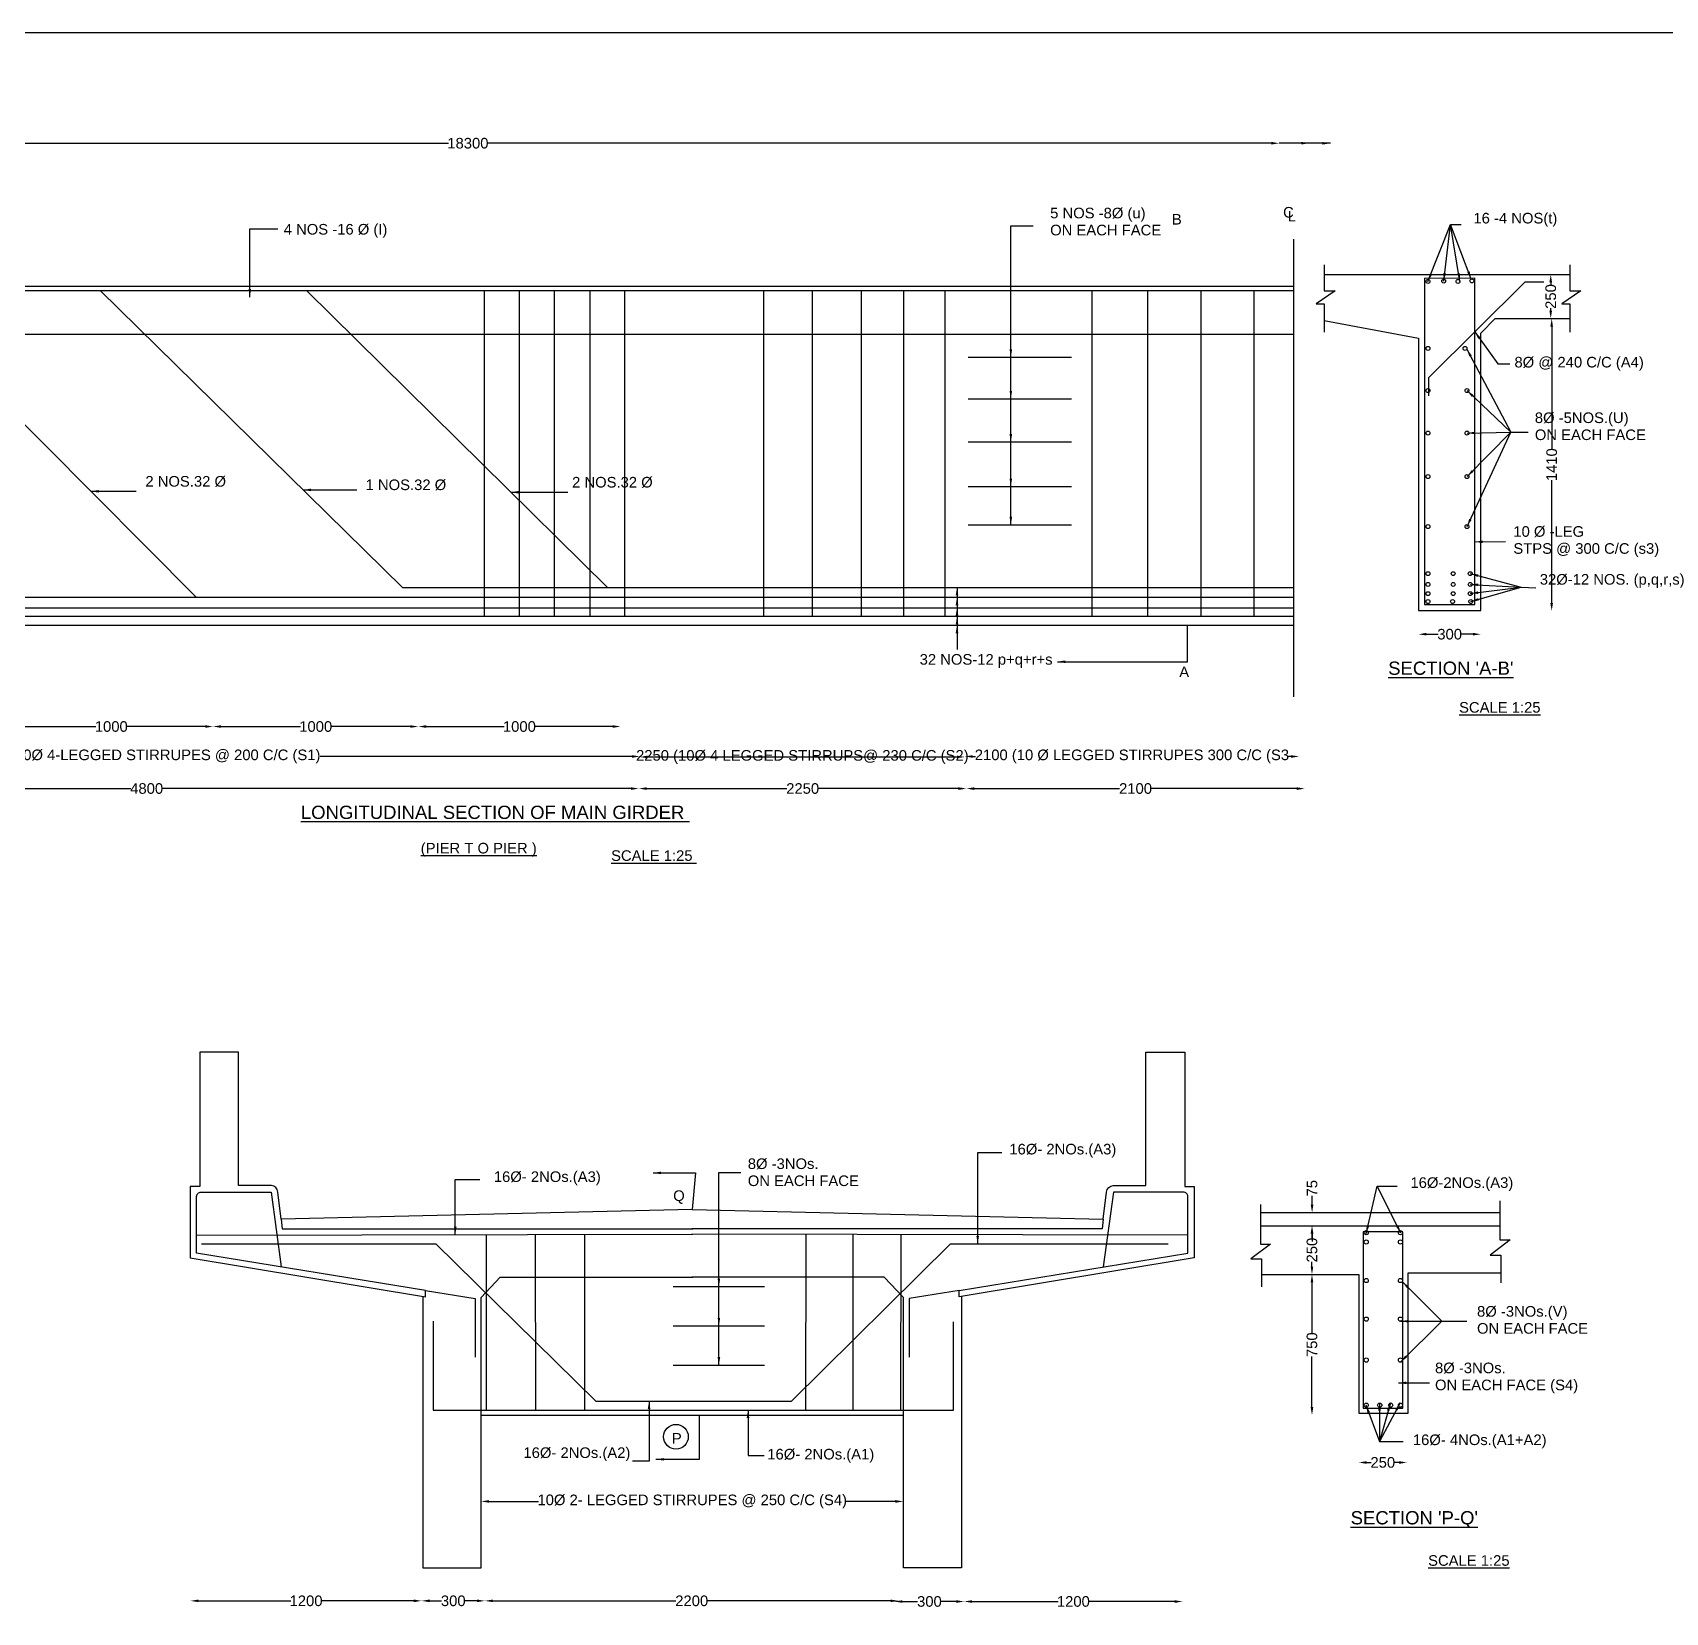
# Model space of a CAD drawing. Header units: millimetres. Extents: x 5124 to 2374999, y 2311 to 44367246.
# Drawn here: x 2351625 to 2367031, y 44352340 to 44367246 of the extents above; entities that cross this region are included whole.
import ezdxf

# ---------------------------------------------------------------- set-up
doc = ezdxf.new("R2010")
doc.units = ezdxf.units.MM
doc.header["$MEASUREMENT"] = 0
doc.layers.add('DRAWING', color=2, linetype='Continuous')
doc.layers.add('TEXT', color=7, linetype='Continuous')
doc.styles.get("Standard").update_dxf_attribs({"font": 'arial.ttf', "height": 100})
doc.dimstyles.get("Standard").update_dxf_attribs({"dimtxt": 100, "dimasz": 75, "dimexe": 0.18, "dimexo": 0.0625, "dimgap": 0.09, "dimtad": 0, "dimdec": 0, "dimzin": 0, "dimdsep": 46, "dimtxsty": 'Standard', "dimcen": 0.09, "dimse1": 1, "dimse2": 1, "dimadec": 0, "dimazin": 0, "dimtfac": 1, "dimtdec": 0, "dimtofl": 0, "dimtmove": 0, "dimatfit": 3, "dimfxl": 1, "dimtolj": 1, "dimtzin": 0, "dimarcsym": 0})

# ---------------------------------------------------------------- blocks, each defined once
blk = doc.blocks.new('*D57')
at = {"layer": 'Defpoints', "color": 0, "transparency": 16777216}
for p in [(2348075, 44366176), (2363388, 44366202), (2363388, 44366176)]:
    blk.add_point(p, dxfattribs=at)
at = {"layer": 'TEXT', "color": 0, "lineweight": -2, "transparency": 16777216}
for p, q in [((2348150, 44366202), (2355548, 44366202)), ((2363313, 44366202), (2355915, 44366202))]:
    blk.add_line(p, q, dxfattribs=at)
at = {"layer": 'TEXT', "color": 0, "transparency": 16777216}
for points in [[(2348150, 44366215), (2348150, 44366190), (2348075, 44366202)], [(2363313, 44366215), (2363313, 44366190), (2363388, 44366202)]]:
    blk.add_solid(points, dxfattribs=at)
at = {"layer": 'TEXT', "color": 0, "transparency": 16777216, "insert": (2355732, 44366202), "char_height": 100, "attachment_point": 5}
blk.add_mtext('\\A1;18300', dxfattribs=at)
blk = doc.blocks.new('*D82')
at = {"layer": 'Defpoints', "color": 0, "transparency": 16777216}
for p in [(2351406, 44360698), (2353328, 44360698), (2353328, 44360698)]:
    blk.add_point(p, dxfattribs=at)
at = {"layer": 'TEXT', "color": 0, "lineweight": -2, "transparency": 16777216}
for p, q in [((2351481, 44360698), (2352222, 44360698)), ((2353253, 44360698), (2352511, 44360698))]:
    blk.add_line(p, q, dxfattribs=at)
at = {"layer": 'TEXT', "color": 0, "transparency": 16777216}
for points in [[(2351481, 44360711), (2351481, 44360686), (2351406, 44360698)], [(2353253, 44360711), (2353253, 44360686), (2353328, 44360698)]]:
    blk.add_solid(points, dxfattribs=at)
at = {"layer": 'TEXT', "color": 0, "transparency": 16777216, "insert": (2352367, 44360698), "char_height": 100, "attachment_point": 5}
blk.add_mtext('\\A1;1000', dxfattribs=at)
blk = doc.blocks.new('*D83')
at = {"layer": 'Defpoints', "color": 0, "transparency": 16777216}
for p in [(2353328, 44360698), (2355264, 44360698), (2355264, 44360698)]:
    blk.add_point(p, dxfattribs=at)
at = {"layer": 'TEXT', "color": 0, "lineweight": -2, "transparency": 16777216}
for p, q in [((2353403, 44360698), (2354151, 44360698)), ((2355189, 44360698), (2354441, 44360698))]:
    blk.add_line(p, q, dxfattribs=at)
at = {"layer": 'TEXT', "color": 0, "transparency": 16777216}
for points in [[(2353403, 44360711), (2353403, 44360686), (2353328, 44360698)], [(2355189, 44360711), (2355189, 44360686), (2355264, 44360698)]]:
    blk.add_solid(points, dxfattribs=at)
at = {"layer": 'TEXT', "color": 0, "transparency": 16777216, "insert": (2354296, 44360698), "char_height": 100, "attachment_point": 5}
blk.add_mtext('\\A1;1000', dxfattribs=at)
blk = doc.blocks.new('*D84')
at = {"layer": 'Defpoints', "color": 0, "transparency": 16777216}
for p in [(2355264, 44360698), (2357172, 44360698), (2357172, 44360698)]:
    blk.add_point(p, dxfattribs=at)
at = {"layer": 'TEXT', "color": 0, "lineweight": -2, "transparency": 16777216}
for p, q in [((2355339, 44360698), (2356073, 44360698)), ((2357097, 44360698), (2356362, 44360698))]:
    blk.add_line(p, q, dxfattribs=at)
at = {"layer": 'TEXT', "color": 0, "transparency": 16777216}
for points in [[(2355339, 44360711), (2355339, 44360686), (2355264, 44360698)], [(2357097, 44360711), (2357097, 44360686), (2357172, 44360698)]]:
    blk.add_solid(points, dxfattribs=at)
at = {"layer": 'TEXT', "color": 0, "transparency": 16777216, "insert": (2356218, 44360698), "char_height": 100, "attachment_point": 5}
blk.add_mtext('\\A1;1000', dxfattribs=at)
blk = doc.blocks.new('*D85')
at = {"layer": 'Defpoints', "color": 0, "transparency": 16777216}
for p in [(2348089, 44360351), (2357354, 44360416), (2357354, 44360351)]:
    blk.add_point(p, dxfattribs=at)
at = {"layer": 'TEXT', "color": 0, "lineweight": -2, "transparency": 16777216}
for p, q in [((2348164, 44360416), (2351105, 44360416)), ((2357279, 44360416), (2354338, 44360416))]:
    blk.add_line(p, q, dxfattribs=at)
at = {"layer": 'TEXT', "color": 0, "transparency": 16777216}
for points in [[(2348164, 44360428), (2348164, 44360403), (2348089, 44360416)], [(2357279, 44360428), (2357279, 44360403), (2357354, 44360416)]]:
    blk.add_solid(points, dxfattribs=at)
at = {"layer": 'TEXT', "color": 0, "transparency": 16777216, "insert": (2352721, 44360416), "char_height": 100, "attachment_point": 5}
blk.add_mtext('\\A1;4800(10Ø 4-LEGGED STIRRUPES @ 200 C/C (S1)', dxfattribs=at)
blk = doc.blocks.new('*D86')
at = {"layer": 'Defpoints', "color": 0, "transparency": 16777216}
for p in [(2357354, 44360416), (2360421, 44360416), (2360421, 44360411)]:
    blk.add_point(p, dxfattribs=at)
at = {"layer": 'TEXT', "color": 0, "lineweight": -2, "transparency": 16777216}
blk.add_line((2357429, 44360411), (2360346, 44360411), dxfattribs=at)
at = {"layer": 'TEXT', "color": 0, "transparency": 16777216}
for points in [[(2357429, 44360424), (2357429, 44360399), (2357354, 44360411)], [(2360346, 44360424), (2360346, 44360399), (2360421, 44360411)]]:
    blk.add_solid(points, dxfattribs=at)
at = {"layer": 'TEXT', "color": 0, "transparency": 16777216, "insert": (2358888, 44360411), "char_height": 100, "attachment_point": 5}
blk.add_mtext('\\A1;2250 (10Ø 4 LEGGED STIRRUPS@ 230 C/C (S2)', dxfattribs=at)
blk = doc.blocks.new('*D87')
at = {"layer": 'Defpoints', "color": 0, "transparency": 16777216}
for p in [(2360421, 44360411), (2363575, 44360416), (2363575, 44360411)]:
    blk.add_point(p, dxfattribs=at)
at = {"layer": 'TEXT', "color": 0, "lineweight": -2, "transparency": 16777216}
for p, q in [((2360496, 44360416), (2360521, 44360416)), ((2363500, 44360416), (2363476, 44360416))]:
    blk.add_line(p, q, dxfattribs=at)
at = {"layer": 'TEXT', "color": 0, "transparency": 16777216}
for points in [[(2360496, 44360428), (2360496, 44360403), (2360421, 44360416)], [(2363500, 44360428), (2363500, 44360403), (2363575, 44360416)]]:
    blk.add_solid(points, dxfattribs=at)
at = {"layer": 'TEXT', "color": 0, "transparency": 16777216, "insert": (2361998, 44360416), "char_height": 100, "attachment_point": 5}
blk.add_mtext('\\A1;2100 (10 Ø LEGGED STIRRUPES 300 C/C (S3', dxfattribs=at)
blk = doc.blocks.new('*D88')
at = {"layer": 'Defpoints', "color": 0, "transparency": 16777216}
for p in [(2365923, 44364964), (2365923, 44364548), (2365950, 44364548)]:
    blk.add_point(p, dxfattribs=at)
at = {"layer": 'TEXT', "color": 0, "lineweight": -2, "transparency": 16777216}
for p, q in [((2365950, 44364889), (2365950, 44364868)), ((2365950, 44364623), (2365950, 44364645))]:
    blk.add_line(p, q, dxfattribs=at)
at = {"layer": 'TEXT', "color": 0, "transparency": 16777216}
for points in [[(2365937, 44364889), (2365962, 44364889), (2365950, 44364964)], [(2365937, 44364623), (2365962, 44364623), (2365950, 44364548)]]:
    blk.add_solid(points, dxfattribs=at)
at = {"layer": 'TEXT', "color": 0, "transparency": 16777216, "insert": (2365950, 44364756), "char_height": 100, "attachment_point": 5, "rotation": 90}
blk.add_mtext('\\A1;250', dxfattribs=at)
blk = doc.blocks.new('*D89')
at = {"layer": 'Defpoints', "color": 0, "transparency": 16777216}
for p in [(2365950, 44364548), (2365950, 44361789), (2365959, 44361789)]:
    blk.add_point(p, dxfattribs=at)
at = {"layer": 'TEXT', "color": 0, "lineweight": -2, "transparency": 16777216}
for p, q in [((2365959, 44364473), (2365959, 44363313)), ((2365959, 44361864), (2365959, 44363024))]:
    blk.add_line(p, q, dxfattribs=at)
at = {"layer": 'TEXT', "color": 0, "transparency": 16777216}
for points in [[(2365946, 44364473), (2365971, 44364473), (2365959, 44364548)], [(2365946, 44361864), (2365971, 44361864), (2365959, 44361789)]]:
    blk.add_solid(points, dxfattribs=at)
at = {"layer": 'TEXT', "color": 0, "transparency": 16777216, "insert": (2365959, 44363169), "char_height": 100, "attachment_point": 5, "rotation": 90}
blk.add_mtext('\\A1;1410', dxfattribs=at)
blk = doc.blocks.new('*D90')
at = {"layer": 'Defpoints', "color": 0, "transparency": 16777216}
for p in [(2364702, 44361794), (2365290, 44361794), (2365290, 44361569)]:
    blk.add_point(p, dxfattribs=at)
at = {"layer": 'TEXT', "color": 0, "lineweight": -2, "transparency": 16777216}
for p, q in [((2364777, 44361569), (2364886, 44361569)), ((2365215, 44361569), (2365107, 44361569))]:
    blk.add_line(p, q, dxfattribs=at)
at = {"layer": 'TEXT', "color": 0, "transparency": 16777216}
for points in [[(2364777, 44361582), (2364777, 44361557), (2364702, 44361569)], [(2365215, 44361582), (2365215, 44361557), (2365290, 44361569)]]:
    blk.add_solid(points, dxfattribs=at)
at = {"layer": 'TEXT', "color": 0, "transparency": 16777216, "insert": (2364996, 44361569), "char_height": 100, "attachment_point": 5}
blk.add_mtext('\\A1;300', dxfattribs=at)
blk = doc.blocks.new('*D91')
at = {"layer": 'Defpoints', "color": 0, "transparency": 16777216}
for p in [(2357345, 44360113), (2348058, 44359959), (2357345, 44359959)]:
    blk.add_point(p, dxfattribs=at)
at = {"layer": 'TEXT', "color": 0, "lineweight": -2, "transparency": 16777216}
for p, q in [((2348133, 44360113), (2352550, 44360113)), ((2357270, 44360113), (2352853, 44360113))]:
    blk.add_line(p, q, dxfattribs=at)
at = {"layer": 'TEXT', "color": 0, "transparency": 16777216}
for points in [[(2348133, 44360125), (2348133, 44360100), (2348058, 44360113)], [(2357270, 44360125), (2357270, 44360100), (2357345, 44360113)]]:
    blk.add_solid(points, dxfattribs=at)
at = {"layer": 'TEXT', "color": 0, "transparency": 16777216, "insert": (2352701, 44360113), "char_height": 100, "attachment_point": 5}
blk.add_mtext('\\A1;4800', dxfattribs=at)
blk = doc.blocks.new('*D92')
at = {"layer": 'Defpoints', "color": 0, "transparency": 16777216}
for p in [(2357345, 44360113), (2360436, 44360113), (2360436, 44360113)]:
    blk.add_point(p, dxfattribs=at)
at = {"layer": 'TEXT', "color": 0, "lineweight": -2, "transparency": 16777216}
for p, q in [((2357420, 44360113), (2358741, 44360113)), ((2360361, 44360113), (2359041, 44360113))]:
    blk.add_line(p, q, dxfattribs=at)
at = {"layer": 'TEXT', "color": 0, "transparency": 16777216}
for points in [[(2357420, 44360125), (2357420, 44360100), (2357345, 44360113)], [(2360361, 44360125), (2360361, 44360100), (2360436, 44360113)]]:
    blk.add_solid(points, dxfattribs=at)
at = {"layer": 'TEXT', "color": 0, "transparency": 16777216, "insert": (2358891, 44360113), "char_height": 100, "attachment_point": 5}
blk.add_mtext('\\A1;2250', dxfattribs=at)
blk = doc.blocks.new('*D93')
at = {"layer": 'Defpoints', "color": 0, "transparency": 16777216}
for p in [(2360436, 44360113), (2363628, 44360113), (2363628, 44360113)]:
    blk.add_point(p, dxfattribs=at)
at = {"layer": 'TEXT', "color": 0, "lineweight": -2, "transparency": 16777216}
for p, q in [((2360511, 44360113), (2361882, 44360113)), ((2363553, 44360113), (2362182, 44360113))]:
    blk.add_line(p, q, dxfattribs=at)
at = {"layer": 'TEXT', "color": 0, "transparency": 16777216}
for points in [[(2360511, 44360125), (2360511, 44360100), (2360436, 44360113)], [(2363553, 44360125), (2363553, 44360100), (2363628, 44360113)]]:
    blk.add_solid(points, dxfattribs=at)
at = {"layer": 'TEXT', "color": 0, "transparency": 16777216, "insert": (2362032, 44360113), "char_height": 100, "attachment_point": 5}
blk.add_mtext('\\A1;2100', dxfattribs=at)
blk = doc.blocks.new('*D94')
at = {"layer": 'Defpoints', "color": 0, "transparency": 16777216}
for p in [(2355295, 44352448), (2353115, 44352430), (2355295, 44352430)]:
    blk.add_point(p, dxfattribs=at)
at = {"layer": 'TEXT', "color": 0, "lineweight": -2, "transparency": 16777216}
for p, q in [((2353190, 44352448), (2354061, 44352448)), ((2355220, 44352448), (2354350, 44352448))]:
    blk.add_line(p, q, dxfattribs=at)
at = {"layer": 'TEXT', "color": 0, "transparency": 16777216}
for points in [[(2353190, 44352461), (2353190, 44352436), (2353115, 44352448)], [(2355220, 44352461), (2355220, 44352436), (2355295, 44352448)]]:
    blk.add_solid(points, dxfattribs=at)
at = {"layer": 'TEXT', "color": 0, "transparency": 16777216, "insert": (2354205, 44352448), "char_height": 100, "attachment_point": 5}
blk.add_mtext('\\A1;1200', dxfattribs=at)
blk = doc.blocks.new('*D95')
at = {"layer": 'Defpoints', "color": 0, "transparency": 16777216}
for p in [(2355295, 44352448), (2355892, 44352448), (2355892, 44352448)]:
    blk.add_point(p, dxfattribs=at)
at = {"layer": 'TEXT', "color": 0, "lineweight": -2, "transparency": 16777216}
for p, q in [((2355370, 44352448), (2355483, 44352448)), ((2355817, 44352448), (2355704, 44352448))]:
    blk.add_line(p, q, dxfattribs=at)
at = {"layer": 'TEXT', "color": 0, "transparency": 16777216}
for points in [[(2355370, 44352461), (2355370, 44352436), (2355295, 44352448)], [(2355817, 44352461), (2355817, 44352436), (2355892, 44352448)]]:
    blk.add_solid(points, dxfattribs=at)
at = {"layer": 'TEXT', "color": 0, "transparency": 16777216, "insert": (2355594, 44352448), "char_height": 100, "attachment_point": 5}
blk.add_mtext('\\A1;300', dxfattribs=at)
blk = doc.blocks.new('*D96')
at = {"layer": 'Defpoints', "color": 0, "transparency": 16777216}
for p in [(2355892, 44352448), (2359795, 44352448), (2359795, 44352448)]:
    blk.add_point(p, dxfattribs=at)
at = {"layer": 'TEXT', "color": 0, "lineweight": -2, "transparency": 16777216}
for p, q in [((2355967, 44352448), (2357694, 44352448)), ((2359720, 44352448), (2357994, 44352448))]:
    blk.add_line(p, q, dxfattribs=at)
at = {"layer": 'TEXT', "color": 0, "transparency": 16777216}
for points in [[(2355967, 44352461), (2355967, 44352436), (2355892, 44352448)], [(2359720, 44352461), (2359720, 44352436), (2359795, 44352448)]]:
    blk.add_solid(points, dxfattribs=at)
at = {"layer": 'TEXT', "color": 0, "transparency": 16777216, "insert": (2357844, 44352448), "char_height": 100, "attachment_point": 5}
blk.add_mtext('\\A1;2200', dxfattribs=at)
blk = doc.blocks.new('*D97')
at = {"layer": 'Defpoints', "color": 0, "transparency": 16777216}
for p in [(2359758, 44352442), (2360415, 44352442), (2360415, 44352442)]:
    blk.add_point(p, dxfattribs=at)
at = {"layer": 'TEXT', "color": 0, "lineweight": -2, "transparency": 16777216}
for p, q in [((2359833, 44352442), (2359976, 44352442)), ((2360340, 44352442), (2360197, 44352442))]:
    blk.add_line(p, q, dxfattribs=at)
at = {"layer": 'TEXT', "color": 0, "transparency": 16777216}
for points in [[(2359833, 44352454), (2359833, 44352429), (2359758, 44352442)], [(2360340, 44352454), (2360340, 44352429), (2360415, 44352442)]]:
    blk.add_solid(points, dxfattribs=at)
at = {"layer": 'TEXT', "color": 0, "transparency": 16777216, "insert": (2360087, 44352442), "char_height": 100, "attachment_point": 5}
blk.add_mtext('\\A1;300', dxfattribs=at)
blk = doc.blocks.new('*D98')
at = {"layer": 'Defpoints', "color": 0, "transparency": 16777216}
for p in [(2360415, 44352442), (2362476, 44352442), (2362476, 44352442)]:
    blk.add_point(p, dxfattribs=at)
at = {"layer": 'TEXT', "color": 0, "lineweight": -2, "transparency": 16777216}
for p, q in [((2360490, 44352442), (2361301, 44352442)), ((2362401, 44352442), (2361590, 44352442))]:
    blk.add_line(p, q, dxfattribs=at)
at = {"layer": 'TEXT', "color": 0, "transparency": 16777216}
for points in [[(2360490, 44352454), (2360490, 44352429), (2360415, 44352442)], [(2362401, 44352454), (2362401, 44352429), (2362476, 44352442)]]:
    blk.add_solid(points, dxfattribs=at)
at = {"layer": 'TEXT', "color": 0, "transparency": 16777216, "insert": (2361445, 44352442), "char_height": 100, "attachment_point": 5}
blk.add_mtext('\\A1;1200', dxfattribs=at)
blk = doc.blocks.new('*D99')
at = {"layer": 'Defpoints', "color": 0, "transparency": 16777216}
for p in [(2364138, 44353761), (2364593, 44353761), (2364593, 44353754)]:
    blk.add_point(p, dxfattribs=at)
at = {"layer": 'TEXT', "color": 0, "lineweight": -2, "transparency": 16777216}
for p, q in [((2364213, 44353754), (2364254, 44353754)), ((2364518, 44353754), (2364477, 44353754))]:
    blk.add_line(p, q, dxfattribs=at)
at = {"layer": 'TEXT', "color": 0, "transparency": 16777216}
for points in [[(2364213, 44353766), (2364213, 44353741), (2364138, 44353754)], [(2364518, 44353766), (2364518, 44353741), (2364593, 44353754)]]:
    blk.add_solid(points, dxfattribs=at)
at = {"layer": 'TEXT', "color": 0, "transparency": 16777216, "insert": (2364365, 44353754), "char_height": 100, "attachment_point": 5}
blk.add_mtext('\\A1;250', dxfattribs=at)
blk = doc.blocks.new('*D100')
at = {"layer": 'Defpoints', "color": 0, "transparency": 16777216}
for p in [(2363640, 44356111), (2363640, 44355988), (2363698, 44355988)]:
    blk.add_point(p, dxfattribs=at)
at = {"layer": 'TEXT', "color": 0, "lineweight": -2, "transparency": 16777216}
for p, q in [((2363698, 44356186), (2363698, 44356270)), ((2363698, 44355913), (2363698, 44355838))]:
    blk.add_line(p, q, dxfattribs=at)
at = {"layer": 'TEXT', "color": 0, "transparency": 16777216}
for points in [[(2363685, 44356186), (2363710, 44356186), (2363698, 44356111)], [(2363685, 44355913), (2363710, 44355913), (2363698, 44355988)]]:
    blk.add_solid(points, dxfattribs=at)
at = {"layer": 'TEXT', "color": 0, "transparency": 16777216, "insert": (2363698, 44356342), "char_height": 100, "attachment_point": 5, "rotation": 90}
blk.add_mtext('\\A1;75', dxfattribs=at)
blk = doc.blocks.new('*D101')
at = {"layer": 'Defpoints', "color": 0, "transparency": 16777216}
for p in [(2363698, 44355988), (2363679, 44355528), (2363697, 44355528)]:
    blk.add_point(p, dxfattribs=at)
at = {"layer": 'TEXT', "color": 0, "lineweight": -2, "transparency": 16777216}
for p, q in [((2363697, 44355913), (2363697, 44355869)), ((2363697, 44355603), (2363697, 44355647))]:
    blk.add_line(p, q, dxfattribs=at)
at = {"layer": 'TEXT', "color": 0, "transparency": 16777216}
for points in [[(2363684, 44355913), (2363709, 44355913), (2363697, 44355988)], [(2363684, 44355603), (2363709, 44355603), (2363697, 44355528)]]:
    blk.add_solid(points, dxfattribs=at)
at = {"layer": 'TEXT', "color": 0, "transparency": 16777216, "insert": (2363697, 44355758), "char_height": 100, "attachment_point": 5, "rotation": 90}
blk.add_mtext('\\A1;250', dxfattribs=at)
blk = doc.blocks.new('*D102')
at = {"layer": 'Defpoints', "color": 0, "transparency": 16777216}
for p in [(2363697, 44355528), (2363697, 44354201), (2363697, 44354201)]:
    blk.add_point(p, dxfattribs=at)
at = {"layer": 'TEXT', "color": 0, "lineweight": -2, "transparency": 16777216}
for p, q in [((2363697, 44355453), (2363697, 44354975)), ((2363697, 44354276), (2363697, 44354755))]:
    blk.add_line(p, q, dxfattribs=at)
at = {"layer": 'TEXT', "color": 0, "transparency": 16777216}
for points in [[(2363684, 44355453), (2363709, 44355453), (2363697, 44355528)], [(2363684, 44354276), (2363709, 44354276), (2363697, 44354201)]]:
    blk.add_solid(points, dxfattribs=at)
at = {"layer": 'TEXT', "color": 0, "transparency": 16777216, "insert": (2363697, 44354865), "char_height": 100, "attachment_point": 5, "rotation": 90}
blk.add_mtext('\\A1;750', dxfattribs=at)
blk = doc.blocks.new('*D103')
at = {"layer": 'Defpoints', "color": 0, "transparency": 16777216}
for p in [(2355857, 44353386), (2359841, 44353386), (2359841, 44353386)]:
    blk.add_point(p, dxfattribs=at)
at = {"layer": 'TEXT', "color": 0, "lineweight": -2, "transparency": 16777216}
for p, q in [((2355932, 44353386), (2356398, 44353386)), ((2359766, 44353386), (2359300, 44353386))]:
    blk.add_line(p, q, dxfattribs=at)
at = {"layer": 'TEXT', "color": 0, "transparency": 16777216}
for points in [[(2355932, 44353399), (2355932, 44353374), (2355857, 44353386)], [(2359766, 44353399), (2359766, 44353374), (2359841, 44353386)]]:
    blk.add_solid(points, dxfattribs=at)
at = {"layer": 'TEXT', "color": 0, "transparency": 16777216, "insert": (2357849, 44353386), "char_height": 100, "attachment_point": 5}
blk.add_mtext('\\A1;10Ø 2- LEGGED STIRRUPES @ 250 C/C (S4)', dxfattribs=at)

msp = doc.modelspace()

# ---------------------------------------------------------------- linework, layer by layer
at = {"layer": 'DRAWING', "color": 0}
msp.add_lwpolyline([(2334228.8, 44367245.8), (2374998.8, 44367245.8), (2374998.8, 44343121.6), (2334228.8, 44343121.6)], close=True, dxfattribs=at)
for points in [[(2363521.1, 44365296.7), (2363521.1, 44364811.2), (2363521.1, 44361738.6)], [(2363811.1, 44365055), (2363811.1, 44364808.7), (2363914.9, 44364808.7), (2363735.5, 44364685.6), (2363811.1, 44364685.6), (2363811.1, 44364419.8)], [(2363811.1, 44364964.4), (2366130.8, 44364964.4)], [(2364759.1, 44364930), (2364759.4, 44364409.8), (2364759.4, 44361851.1), (2365232.9, 44361851.1), (2365232.9, 44364932.5), (2365232.9, 44364932.5), (2365232.9, 44364932.5)], [(2364759.1, 44364930), (2365232.9, 44364932.5)], [(2366130.8, 44365055), (2366130.8, 44364808.7), (2366234.6, 44364808.7), (2366055.2, 44364685.6), (2366130.8, 44364685.6), (2366130.8, 44364419.8)], [(2348115.5, 44364852.5), (2363521.1, 44364852.5)], [(2348194.6, 44364811.2), (2363521.1, 44364811.2)], [(2353167.3, 44361918.5), (2350289, 44364811.2)], [(2352261.6, 44364811.2), (2355115.7, 44362010)], [(2357048.4, 44362010), (2354209.7, 44364811.2)], [(2355885.2, 44364811.2), (2355885.2, 44361738.6)], [(2356217, 44364811.2), (2356217, 44361738.6)], [(2356545.4, 44364811.2), (2356545.4, 44361738.6)], [(2356881.6, 44364811.2), (2356881.6, 44361738.6)], [(2357211.2, 44364811.2), (2357211.2, 44361738.6)], [(2358520.7, 44364811.2), (2358520.7, 44361738.6)], [(2358981.8, 44364811.2), (2358981.8, 44361738.6)], [(2359443.6, 44364811.2), (2359443.6, 44361738.6)], [(2359841.8, 44364811.2), (2359841.8, 44361738.6)], [(2360232.1, 44364811.2), (2360232.1, 44361738.6)], [(2361620.7, 44364811.2), (2361620.7, 44361738.6)], [(2362144.1, 44364811.2), (2362144.1, 44361738.6)], [(2362648.2, 44364811.2), (2362648.2, 44361738.6)], [(2363146.9, 44364811.2), (2363146.9, 44361738.6)], [(2364798.5, 44363819.1), (2364798.5, 44363992.3), (2365707.4, 44364895.8), (2365884.2, 44364895.8)], [(2363811.1, 44364530), (2364702.1, 44364362.3), (2364702.1, 44361793.9), (2365290.2, 44361793.9), (2365290.2, 44364410.1), (2365424.2, 44364548.2), (2366130.8, 44364548.2)], [(2347533.6, 44364402.1), (2348301, 44364402.1), (2348301, 44363061.4), (2348767.6, 44363061.4), (2348767.6, 44364402.1), (2363521.1, 44364402.1), (2363521.1, 44360979.9)], [(2360454, 44364182.5), (2361428.3, 44364182.5)], [(2360454, 44363790.6), (2361428.3, 44363790.6)], [(2360454, 44363383.5), (2361428.3, 44363383.5)], [(2360454, 44362963.3), (2361428.3, 44362963.3)], [(2360454, 44362603.1), (2361428.3, 44362603.1)], [(2355115.7, 44362010), (2363521.1, 44362010)], [(2351292.8, 44361918.5), (2363521.1, 44361918.5)], [(2348195.7, 44361738.6), (2363521.1, 44361738.6)], [(2348230.7, 44361819.9), (2363521.1, 44361819.9)], [(2348115.5, 44361654.5), (2363521.1, 44361654.5)], [(2363211.2, 44356189), (2363211.2, 44355815), (2363305.5, 44355815), (2363120.3, 44355674.6), (2363220.5, 44355674.6), (2363220.5, 44355412.6)], [(2365470.3, 44356221.4), (2365470.3, 44355855.5), (2365567.6, 44355855.5), (2365378.8, 44355710.7), (2365477.9, 44355710.7), (2365477.9, 44355449.7)], [(2353970, 44356049.1), (2353980.2, 44355957.1), (2357854.5, 44355957.1)], [(2361728, 44356049.1), (2361717.8, 44355957.1), (2357843.6, 44355957.1)], [(2363211.2, 44356111.3), (2365470.3, 44356111.3)], [(2363211.2, 44355987.9), (2365470.3, 44355987.9)], [(2353172.3, 44355899.6), (2357854.5, 44355906.7)], [(2355908.8, 44354248.8), (2355906.2, 44355903.8)], [(2356372.2, 44354248.8), (2356369.7, 44355904.5)], [(2356832.8, 44355905.2), (2356832.8, 44354248.8)], [(2362525.7, 44355899.6), (2357843.6, 44355906.7)], [(2358922.2, 44354248.8), (2358924.8, 44355905.1)], [(2359363.6, 44355904.4), (2359363.6, 44354248.8)], [(2359817.7, 44354248.8), (2359820.2, 44355903.7)], [(2364179.3, 44355930.6), (2364179.3, 44354267.6), (2364552.8, 44354267.6), (2364552.8, 44355929.3), (2364179.3, 44355930.6)], [(2353217.5, 44355818), (2355428.8, 44355818), (2356939.1, 44354332.7), (2358786.9, 44354332.7), (2360287, 44355816.2), (2362339.3, 44355816.2)], [(2363220.5, 44355527.6), (2364138.2, 44355527.6), (2364138.2, 44354219.8), (2364604.4, 44354219.8), (2364604.4, 44355544), (2365477.9, 44355544)], [(2355308.1, 44355321.7), (2355308.1, 44352758.8), (2355857, 44352758.8), (2355857, 44355311.3), (2356037, 44355504), (2357854.5, 44355504)], [(2355331.1, 44355377), (2355801.9, 44355299.7), (2355801.9, 44354748.4)], [(2357669.4, 44355414.8), (2358531.8, 44355414.8)], [(2360389.9, 44355321.7), (2360389.9, 44352758.8), (2359841.1, 44352758.8), (2359841.1, 44355311.3), (2359661.1, 44355504), (2357843.6, 44355504)], [(2360366.9, 44355377), (2359896.1, 44355299.7), (2359896.1, 44354748.4)], [(2355402.9, 44355088.3), (2355402.9, 44354248.8), (2360314.4, 44354248.8), (2360314.4, 44355081.6)], [(2357669.4, 44355043.7), (2358531.8, 44355043.7)], [(2357669.4, 44354672.7), (2358531.8, 44354672.7)], [(2355857, 44354200.7), (2359841.1, 44354200.7)]]:
    msp.add_lwpolyline(points, dxfattribs=at)
for points in [[(2357849, 44356141.8), (2353970, 44356049.1), (2353939.5, 44356306.1, 0.3535607), (2353877.8, 44356366.3), (2353568.9, 44356366.3), (2353568.9, 44357627), (2353202, 44357627), (2353202, 44356358.4), (2353112.9, 44356358.4), (2353112.9, 44355686.4), (2355331.1, 44355317.9), (2355331.1, 44355377), (2353172.3, 44355729.4), (2353172.3, 44356264.5, -0.4227693), (2353213.8, 44356304.7), (2353875.5, 44356304.7), (2353970.1, 44355599.1)], [(2357849, 44356141.8), (2361728, 44356049.1), (2361758.5, 44356306.1, -0.3535607), (2361820.3, 44356366.3), (2362129.2, 44356366.3), (2362129.2, 44357627), (2362496, 44357627), (2362496, 44356358.4), (2362585.1, 44356358.4), (2362585.1, 44355686.4), (2360366.9, 44355317.9), (2360366.9, 44355377), (2362525.7, 44355729.4), (2362525.7, 44356264.5, 0.4227693), (2362484.3, 44356304.7), (2361822.6, 44356304.7), (2361727.9, 44355599.1)]]:
    msp.add_lwpolyline(points, format="xyb", dxfattribs=at)
for centre, radius in [((2364791.2, 44364898.1), 18.4), ((2364939.9, 44364901.6), 18.4), ((2365074.7, 44364898.1), 18.4), ((2365205.9, 44364903.4), 18.4), ((2364791.7, 44364266.5), 18.4), ((2365141.1, 44364266.5), 18.4), ((2364791.7, 44363868.7), 18.4), ((2365160, 44363868.7), 18.4), ((2364791.7, 44363467.2), 18.4), ((2365160, 44363467.2), 18.4), ((2364791.7, 44363056.6), 18.4), ((2365160, 44363056.6), 18.4), ((2364791.7, 44362585), 18.4), ((2365160, 44362585), 18.4), ((2364791.7, 44362141.2), 18.4), ((2365029, 44362141.2), 18.4), ((2365190.5, 44362141.2), 18.4), ((2364791.7, 44362039.2), 18.4), ((2365029, 44362039.2), 18.4), ((2365190.5, 44362039.2), 18.4), ((2364791.7, 44361952.5), 18.4), ((2364791.7, 44361877.7), 18.4), ((2365023.9, 44361877.7), 18.4), ((2365029, 44361952.5), 18.4), ((2365190.5, 44361952.5), 18.4), ((2365195.3, 44361877.7), 18.4), ((2364208.6, 44355922), 19.9), ((2364208.6, 44355834.3), 19.9), ((2364531.6, 44355922), 19.9), ((2364531.6, 44355834.3), 19.9), ((2364208.6, 44355470.5), 19.9), ((2364531.6, 44355470.5), 19.9), ((2364208.6, 44355106.6), 19.9), ((2364531.6, 44355106.6), 19.9), ((2364208.6, 44354720.2), 19.9), ((2364531.6, 44354720.2), 19.9), ((2364208.6, 44354294.6), 19.9), ((2364336.3, 44354294.6), 19.9), ((2364439.4, 44354294.6), 19.9), ((2364531.6, 44354294.6), 19.9)]:
    msp.add_circle(centre, radius, dxfattribs=at)
at = {"layer": 'TEXT'}
msp.add_lwpolyline([(2334228.8, 44367245.8), (2374998.8, 44367245.8), (2374998.8, 44341425.6), (2334228.8, 44341425.6)], close=True, dxfattribs=at)
at = {"layer": 'TEXT', "color": 0}
msp.add_lwpolyline([(2358100.6, 44356491.2), (2358307.8, 44356491.2)], dxfattribs=at)
at = {"layer": 'TEXT'}
msp.add_circle((2357695.1, 44353996.7), 116.7, dxfattribs=at)

# ---------------------------------------------------------------- texts
at = {"layer": 'TEXT', "color": 0}
for s, height, p in [('5 NOS -8Ø (u)', 100, (2361226.2, 44365493.6)), ('C', 100, (2363424, 44365500.9)), ('L', 100, (2363468, 44365464.3)), ('16 -4 NOS(t)', 100, (2365220.3, 44365445.3)), ('4 NOS -16 Ø (I)', 100, (2353994.3, 44365340.5)), ('ON EACH FACE', 100, (2361226.2, 44365332.9)), (' B', 100, (2362336.1, 44365435)), ('8Ø @ 240 C/C (A4)', 100, (2365607.4, 44364086.4)), ('8Ø -5NOS.(U)', 100, (2365799.7, 44363562)), ('ON EACH FACE ', 100, (2365799.7, 44363401.4)), ('2 NOS.32 Ø', 100, (2352688.9, 44362961.9)), ('1 NOS.32 Ø', 100, (2354766.8, 44362929.4)), ('2 NOS.32 Ø', 100, (2356715.2, 44362953.7)), ('10 Ø -LEG ', 100, (2365597.1, 44362488.9)), ('STPS @ 300 C/C (s3)', 100, (2365597.1, 44362328.3)), ('32Ø-12 NOS. (p,q,r,s)', 100, (2365846.6, 44362037.2)), ('32 NOS-12 p+q+r+s  ', 100, (2359995, 44361281.9)), (' A', 100, (2362405.5, 44361164.5)), ("%%USECTION 'A-B'", 125, (2364415.9, 44361186.3)), ('%%USCALE 1:25', 100, (2365084.8, 44360829)), ('%%ULONGITUDINAL SECTION OF MAIN GIRDER ', 125, (2354155.9, 44359826.3)), ('%%U(PIER T O PIER )', 100, (2355287.2, 44359500.7)), ('%%USCALE 1:25 ', 100, (2357083.2, 44359430.5)), ('16Ø- 2NOs.(A3)', 100, (2360841.3, 44356660.7)), ('8Ø -3NOs.', 100, (2358373.2, 44356522.9)), ('16Ø- 2NOs.(A3)', 100, (2355976.8, 44356400.7)), ('ON EACH FACE ', 100, (2358373.2, 44356362.2)), ('16Ø-2NOs.(A3)', 100, (2364626, 44356344.7)), (' Q', 100, (2357630.5, 44356221.6)), ('8Ø -3NOs.(V)', 100, (2365254.2, 44355129.7)), ('ON EACH FACE ', 100, (2365254.2, 44354969.1)), ('8Ø -3NOs.', 100, (2364857.8, 44354596.2)), ('ON EACH FACE (S4)', 100, (2364857.8, 44354435.6)), (' P', 100, (2357618.1, 44353931.9)), ('16Ø- 4NOs.(A1+A2)', 100, (2364648.8, 44353918)), ('16Ø- 2NOs.(A2)', 100, (2356256.2, 44353796.4)), ('16Ø- 2NOs.(A1)', 100, (2358557.3, 44353782.3)), ("%%USECTION 'P-Q'", 125, (2364061.6, 44353169.8)), ('%%USCALE 1:25', 100, (2364792.8, 44352779))]:
    msp.add_text(s, height=height, dxfattribs=at).set_placement(p)

# ---------------------------------------------------------------- dimensions: what is measured, and where the dimension line sits
for base, p1, p2, text, picture, middle in [((2363387.9, 44366202.4), (2348075.4, 44366176.2), (2363387.9, 44366176.2), '18300', '*D57', (2355731.7, 44366202.4)), ((2365290.2, 44361569.1), (2364702.1, 44361793.9), (2365290.2, 44361793.9), '300', '*D90', (2364996.2, 44361569.1)), ((2357354.1, 44360415.6), (2348088.6, 44360350.8), (2357354.1, 44360350.8), '4800(10Ø 4-LEGGED STIRRUPES @ 200 C/C (S1)', '*D85', (2352721.4, 44360415.6)), ((2363575.4, 44360415.6), (2360421.3, 44360411.3), (2363575.4, 44360411.3), '2100 (10 Ø LEGGED STIRRUPES 300 C/C (S3', '*D87', (2361998.3, 44360415.6)), ((2353327.7, 44360698.2), (2351405.8, 44360698.2), (2353327.7, 44360698.2), '1000', '*D82', (2352366.7, 44360698.2)), ((2355264.3, 44360698.2), (2353327.7, 44360698.2), (2355264.3, 44360698.2), '1000', '*D83', (2354296, 44360698.2)), ((2357171.6, 44360698.2), (2355264.3, 44360698.2), (2357171.6, 44360698.2), '1000', '*D84', (2356218, 44360698.2)), ((2357344.9, 44360113), (2348057.8, 44359958.9), (2357344.9, 44359958.9), '4800', '*D91', (2352701.4, 44360113)), ((2360436.5, 44360113), (2357344.9, 44360113), (2360436.5, 44360113), '2250', '*D92', (2358890.7, 44360113)), ((2363628.2, 44360113), (2360436.5, 44360113), (2363628.2, 44360113), '2100', '*D93', (2362032.3, 44360113)), ((2359841.1, 44353386.3), (2355857, 44353386.3), (2359841.1, 44353386.3), '10Ø 2- LEGGED STIRRUPES @ 250 C/C (S4)', '*D103', (2357849, 44353386.3)), ((2364592.5, 44353753.8), (2364138.2, 44353760.9), (2364592.5, 44353760.9), '250', '*D99', (2364365.4, 44353753.8)), ((2355294.9, 44352448), (2353115.2, 44352430), (2355294.9, 44352430), '1200', '*D94', (2354205, 44352448)), ((2355892.5, 44352448), (2355294.9, 44352448), (2355892.5, 44352448), '300', '*D95', (2355593.7, 44352448)), ((2359795.5, 44352448), (2355892.5, 44352448), (2359795.5, 44352448), '2200', '*D96', (2357844, 44352448)), ((2360415.3, 44352441.9), (2359758, 44352441.8), (2360415.3, 44352441.8), '300', '*D97', (2360086.7, 44352441.9)), ((2362475.6, 44352441.8), (2360415.3, 44352441.8), (2362475.6, 44352441.8), '1200', '*D98', (2361445.4, 44352441.8))]:
    dim = msp.add_linear_dim(base=base, p1=p1, p2=p2, text=text, dimstyle='Standard', dxfattribs=at)
    dim.commit()
    dim.dimension.update_dxf_attribs({"geometry": picture, "text_midpoint": middle})
for base, p1, p2, text, picture, middle in [((2365949.8, 44364548.2), (2365922.6, 44364964.4), (2365922.6, 44364548.2), '250', '*D88', (2365949.8, 44364756.3)), ((2365958.7, 44361788.9), (2365949.8, 44364548.2), (2365949.8, 44361788.9), '1410', '*D89', (2365958.7, 44363168.6)), ((2363696.9, 44355527.6), (2363697.7, 44355987.9), (2363679.3, 44355527.6), '250', '*D101', (2363696.9, 44355757.8)), ((2363696.9, 44354201.5), (2363696.9, 44355527.6), (2363696.9, 44354201.5), '750', '*D102', (2363696.9, 44354864.6))]:
    dim = msp.add_linear_dim(base=base, p1=p1, p2=p2, angle=90, text=text, dimstyle='Standard', dxfattribs=at)
    dim.commit()
    dim.dimension.update_dxf_attribs({"geometry": picture, "text_midpoint": middle})
dim = msp.add_linear_dim(base=(2360421.3, 44360411.3), p1=(2357354.1, 44360415.6), p2=(2360421.3, 44360415.6), text='2250 (10Ø 4 LEGGED STIRRUPS@ 230 C/C (S2)', dimstyle='Standard', dxfattribs=at)
dim.commit()
dim.dimension.update_dxf_attribs({"geometry": '*D86', "text_midpoint": (2358887.7, 44360411.3), "dimtype": 160})
dim = msp.add_linear_dim(base=(2363697.7, 44355987.9), p1=(2363640.2, 44356111.3), p2=(2363640.2, 44355987.9), angle=90, text='75', dimstyle='Standard', dxfattribs=at)
dim.commit()
dim.dimension.update_dxf_attribs({"geometry": '*D100', "text_midpoint": (2363697.7, 44356341.5), "dimtype": 160})

# ---------------------------------------------------------------- leaders
at = {"layer": 'DRAWING', "color": 0}
for points in [[(2358100.6, 44354672.7), (2358100.6, 44356491.2)], [(2358100.6, 44355414.8), (2358100.6, 44356320.4)], [(2358100.6, 44355043.7), (2358100.6, 44356304.9)]]:
    msp.add_leader(points, dimstyle='Standard', override={"dimgap": 0.09, "dimtad": 0}, dxfattribs=at)
at = {"layer": 'TEXT'}
for points in [[(2363671, 44366202.5), (2363387.9, 44366202.4)], [(2363870.1, 44366201.6), (2363665.7, 44366201.6)], [(2352172.8, 44362917.9), (2352600.5, 44362917.9)], [(2354177.2, 44362931.1), (2354568.5, 44362931.1), (2354684.6, 44362931.1)], [(2356137.2, 44362909.1), (2356676.5, 44362909.1)]]:
    msp.add_leader(points, dimstyle='Standard', override={"dimgap": 0.09, "dimtad": 0}, dxfattribs=at)
at = {"layer": 'TEXT', "color": 0}
for points in [[(2353674.1, 44364750.4), (2353674.1, 44365395.8), (2353938.9, 44365395.8)], [(2360855.3, 44364182.5), (2360855.3, 44365423.5), (2361065.5, 44365423.5)], [(2364791.2, 44364898.1), (2365003.7, 44365434.3), (2365103.4, 44365434.3)], [(2364939.9, 44364901.6), (2365003.7, 44365434.3)], [(2365093.1, 44364898.1), (2365003.7, 44365434.3)], [(2365199.3, 44364920.6), (2365003.7, 44365434.3)], [(2365232.9, 44364424.1), (2365452.1, 44364119.8), (2365564.8, 44364119.8)], [(2360855.3, 44363790.6), (2360855.3, 44364182.5)], [(2365158.5, 44364260.5), (2365572.6, 44363475.6)], [(2365160, 44363868.7), (2365572.6, 44363475.6), (2365738.3, 44363475.6)], [(2360855.3, 44363383.5), (2360855.3, 44363790.6)], [(2360855.3, 44362963.3), (2360855.3, 44363383.5)], [(2365160, 44363467.2), (2365572.6, 44363475.6)], [(2365160, 44363056.6), (2365572.6, 44363475.6)], [(2365160, 44362585), (2365572.6, 44363475.6)], [(2360855.3, 44362603.1), (2360855.3, 44362963.3)], [(2365232.9, 44362441), (2365522.4, 44362445.2)], [(2360347.3, 44362010), (2360347.3, 44361654.5)], [(2365190.5, 44362141.2), (2365670.6, 44362014.4), (2365808.7, 44362007)], [(2365190.5, 44362039.2), (2365670.6, 44362014.4)], [(2365190.5, 44361952.5), (2365670.6, 44362014.4)], [(2365195.3, 44361877.7), (2365670.6, 44362014.4)], [(2360347.3, 44361918.5), (2360347.3, 44361654.5)], [(2360347.3, 44361819.9), (2360347.3, 44361654.5)], [(2360347.3, 44361737.2), (2360347.3, 44361571.3)], [(2360347.3, 44361654.3), (2360347.3, 44361424.2)], [(2361294.5, 44361309.8), (2362523.7, 44361309.8), (2362523.7, 44361649.7)], [(2360542.6, 44355816.2), (2360542.6, 44356679.2), (2360769.3, 44356679.2)], [(2357479.1, 44356486.4), (2357879.5, 44356486.4), (2357849, 44356141.8)], [(2355613.3, 44355903.3), (2355613.3, 44356423.2), (2355844.7, 44356423.2)], [(2364207.5, 44355912.8), (2364311.3, 44356359.9), (2364501.3, 44356359.9)], [(2364536.3, 44355916.5), (2364311.3, 44356359.9)], [(2364548.6, 44355460.1), (2364921.7, 44355086.7)], [(2364531.6, 44355086.7), (2365159, 44355086.7)], [(2364531.6, 44354700.3), (2364921.7, 44355086.7)], [(2364512.8, 44354505.3), (2364806.4, 44354505.3)], [(2357441.9, 44354332.7), (2357441.9, 44353765.4), (2357284.3, 44353765.4)], [(2364205.9, 44354296.8), (2364333.7, 44353952.8)], [(2364333.7, 44354316.7), (2364333.7, 44353952.8), (2364556.6, 44353952.8)], [(2364529, 44354316.7), (2364333.7, 44353952.8)], [(2364436.8, 44354316.7), (2364333.7, 44353952.8)], [(2357505.7, 44353783.6), (2357918, 44353783.6), (2357918, 44354200.7)], [(2358375.2, 44354248.8), (2358375.2, 44353819), (2358527.1, 44353819)]]:
    msp.add_leader(points, dimstyle='Standard', override={"dimgap": 0.09, "dimtad": 0}, dxfattribs=at)

doc.saveas('drawing.dxf')
